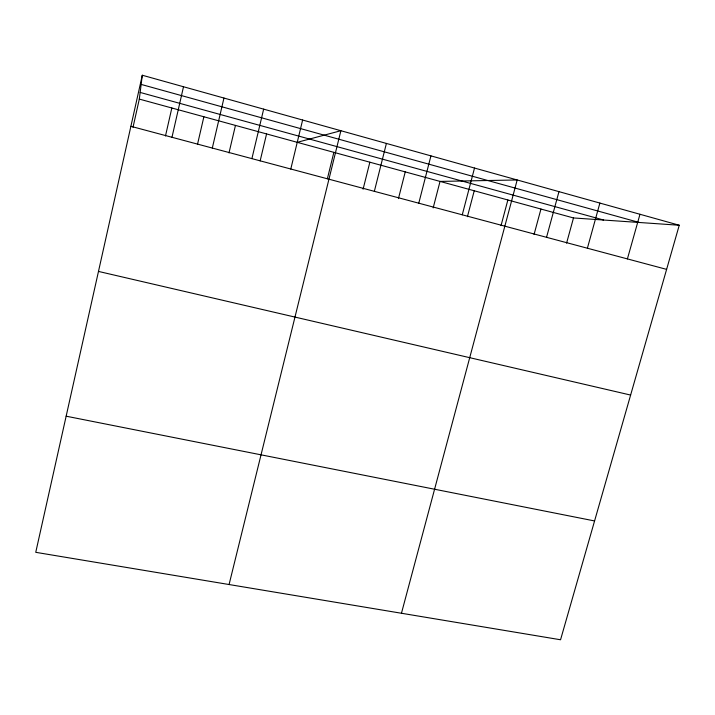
<?xml version="1.0" encoding="UTF-8"?>
<svg xmlns="http://www.w3.org/2000/svg" width="715" height="715" viewBox="0 0 715 715"><rect width="100%" height="100%" fill="white"/><g stroke="black" fill="none" stroke-linecap="round" stroke-linejoin="round"><path stroke-width="1.07" d="M133.008 127.306L139.318 99.09L142.294 75.236L679.25 225.243L560.551 639.764L35.75 552.32L142.294 75.236M165.478 135.975L171.841 107.992M171.975 137.289L183.505 86.747M197.465 144.51L203.882 116.768M212.31 148.059L223.956 98.044M228.997 152.93L235.458 125.411M251.903 158.632L263.656 109.136M260.144 160.902L266.57 133.928M290.773 169.08L302.624 120.022M327.345 178.848L333.86 152.349M229.077 584.53L340.894 130.711L297.243 142.321M363.095 189.189L369.861 162.207M374.347 191.325L386.404 143.429M398.434 198.618L405.244 171.886M418.776 203.194L430.939 155.87M433.174 207.895L440.029 181.413L517.186 179.966L401.455 613.255M462.265 214.804L474.519 168.043M467.422 216.699L474.233 190.771M501.018 225.663L507.865 199.986M534.06 234.484L540.951 209.039M546.546 237.309L558.969 191.638M566.575 243.163L573.493 217.95L679.25 225.243M587.39 248.221L599.885 203.069M627.404 258.901L639.979 214.268M66.146 416.193L594.576 520.949M98.482 271.423L630.621 395.064M130.89 126.314L666.612 269.376M139.318 99.09L573.493 217.95M140.149 92.432L603.603 220.023M141.15 84.415L639.201 222.481"/></g></svg>
